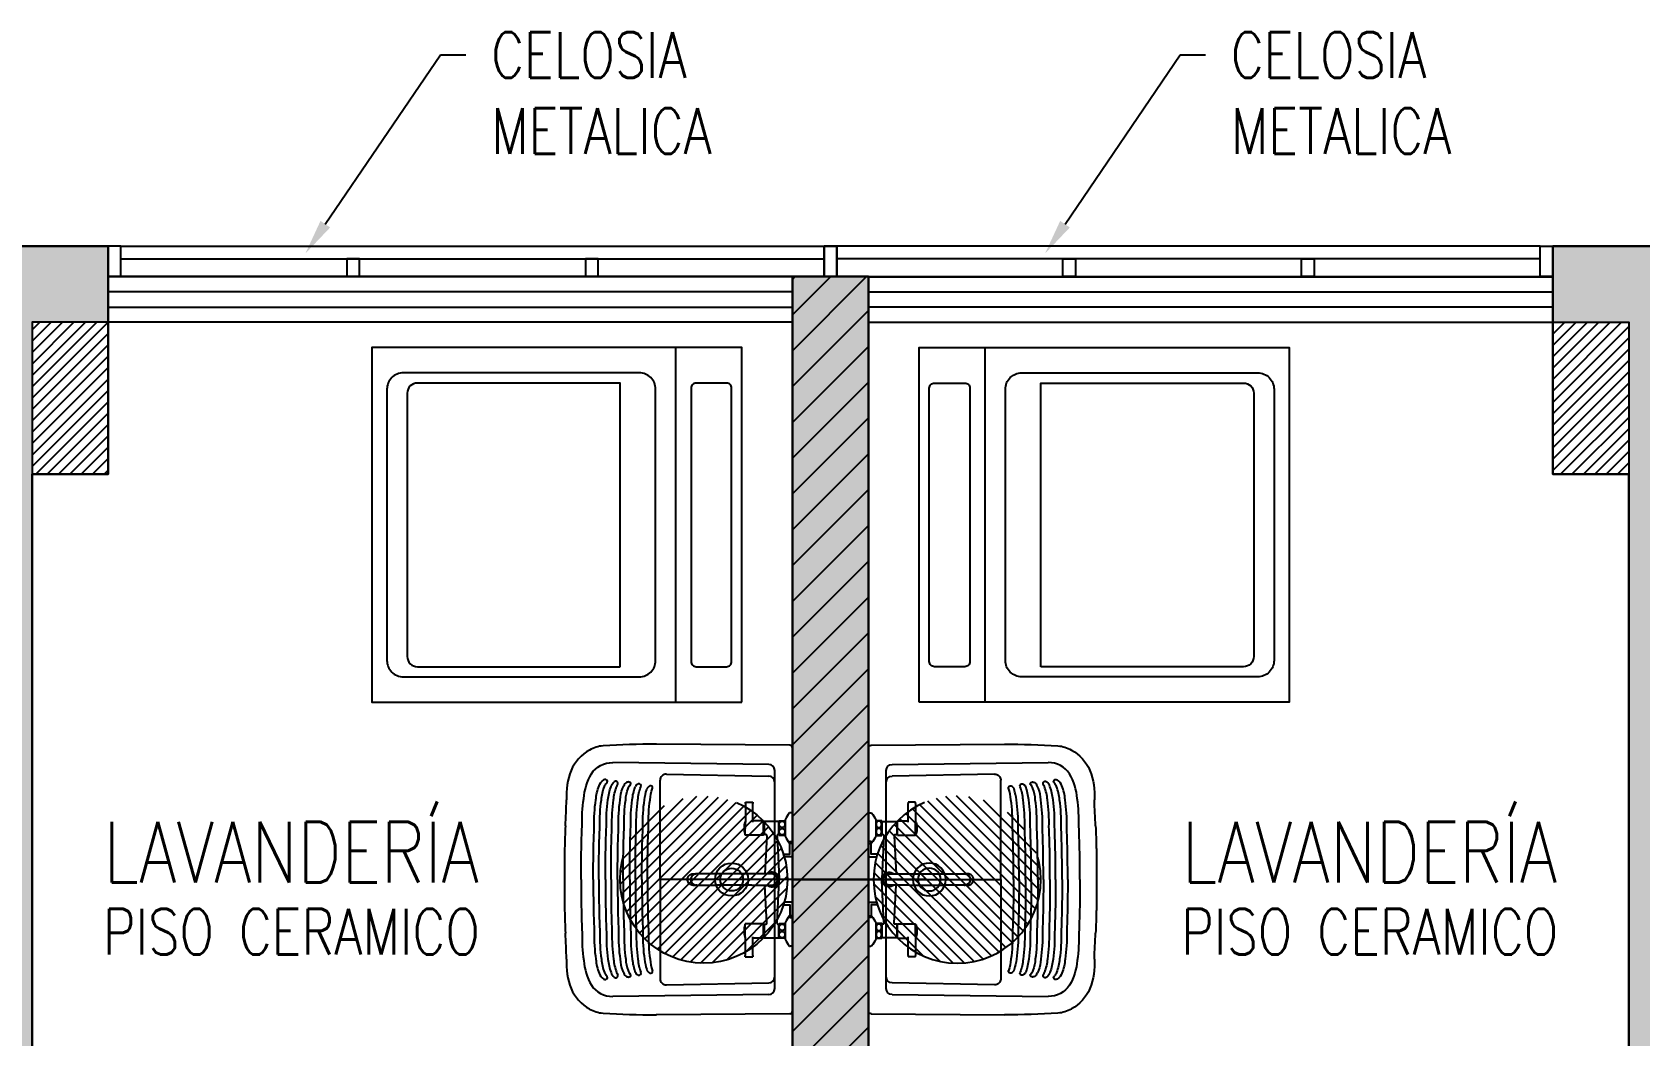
# Model space of a CAD drawing. Header units: millimetres. Extents: x 98 to 155, y -181 to 127.
# Drawn here: x 139.692 to 142.863, y 73.996 to 75.977 of the extents above; entities that cross this region are included whole.
import ezdxf
from ezdxf import colors
from ezdxf.entities.mleader import LeaderData, LeaderLine
from ezdxf.enums import TextEntityAlignment as Align
from ezdxf.math import Vec2, Vec3

# ---------------------------------------------------------------- set-up
doc = ezdxf.new("R2010")
doc.units = ezdxf.units.MM
doc.header["$LTSCALE"] = 15
doc.set_wipeout_variables(frame=1)
for name, pattern in [('DASHDOT', [1, 0.5, -0.25, 0, -0.25]), ('HIDDEN2', [0.1875, 0.125, -0.0625]), ('X-REF_DP_Arquitectura$0$HIDDEN', [0.375, 0.25, -0.125])]:
    doc.linetypes.add(name, pattern=pattern)
doc.layers.get('0').update_dxf_attribs({"color": 250})
for name, color, linetype in [('A-HATCH', 250, 'Continuous'), ('A-MOBILIARIO', 250, 'Continuous'), ('A-MURO BAJO', 250, 'Continuous'), ('A-TEXTO-ACABADO PISO', 250, 'Continuous'), ('A_30_Equipamiento', 250, 'Continuous'), ('A_50_TextoAmbiente', 252, 'Continuous'), ('A_50_TextoIndicaciones', 250, 'Continuous'), ('A_50_Vigas', 250, 'X-REF_DP_Arquitectura$0$HIDDEN'), ('A_60_HatchEstructuras', 250, 'Continuous'), ('MURO CF 60', 250, 'Continuous')]:
    doc.layers.add(name, color=color, linetype=linetype)
doc.layers.add('A-MUROS', color=252, linetype='Continuous', lineweight=30)
doc.layers.add('A_20_Estructuras', color=250, linetype='Continuous', lineweight=18)
doc.styles.add('ROMANS', font='romans.shx', dxfattribs={"width": 0.8})
doc.styles.add('TXT_COTAS', font='romans.shx', dxfattribs={"width": 0.8})

# ---------------------------------------------------------------- blocks, each defined once
blk = doc.blocks.new('EF-P2-P4')
at = {"layer": 'A_60_HatchEstructuras'}
h = blk.add_hatch(color=256, dxfattribs=at)
h.dxf.hatch_style = 1
h.paths.add_polyline_path([(40, -5.25), (38.35, -5.25), (38.35, -0.06), (38.2, -0.06), (38.2, -6.125), (36.7, -6.125), (36.7, -5.375), (36.55, -5.375), (36.55, -6.325), (38.35, -6.325), (38.35, -5.45), (39.85, -5.45), (39.85, -5.95), (40, -5.95)])
h.paths.add_polyline_path([(40, 0), (39.7, 0), (39.7, -0.15), (39.85, -0.15), (39.85, -3.5), (40, -3.5)])
h.paths.add_polyline_path([(36.7, -0.15), (36.85, -0.15), (36.85, 0), (36.55, 0), (36.55, -3.225), (36.7, -3.225)])
at = {"layer": 'A_20_Estructuras'}
for points in [[(36.7, -0.15), (36.85, -0.15), (36.85, 0), (36.55, 0), (36.55, -3.225), (36.7, -3.225)], [(40, 0), (39.7, 0), (39.7, -0.15), (39.85, -0.15), (39.85, -3.5), (40, -3.5)], [(40, -5.25), (38.35, -5.25), (38.35, -0.06), (38.2, -0.06), (38.2, -6.125), (36.7, -6.125), (36.7, -5.375), (36.55, -5.375), (36.55, -6.325), (38.35, -6.325), (38.35, -5.45), (39.85, -5.45), (39.85, -5.95), (40, -5.95)]]:
    blk.add_lwpolyline(points, close=True, dxfattribs=at)
at = {"layer": 'A_50_Vigas'}
for p, q in [((38.2, -0.06), (36.85, -0.06)), ((38.35, -0.06), (39.7, -0.06))]:
    blk.add_line(p, q, dxfattribs=at)
blk = doc.blocks.new('MEZCLADORA-P')
at = {"linetype": 'DASHDOT', "ltscale": 0.07}
blk.add_line((0, 0.2633), (0, -0.2869), dxfattribs=at)
for p, q in [((-0.1318, 0), (-0.0713, 0)), ((-0.0713, 0), (-0.0713, -0.0048)), ((0.0714, 0), (0.1319, 0)), ((0.1319, 0), (0.1319, -0.0048)), ((-0.1318, 0), (-0.1318, -0.0048)), ((-0.1178, -0.0145), (-0.0853, -0.0145)), ((-0.0875, -0.0265), (-0.1157, -0.0265)), ((-0.1141, -0.0265), (-0.1146, -0.027)), ((-0.0886, -0.027), (-0.1146, -0.027)), ((-0.1146, -0.027), (-0.1146, -0.056)), ((-0.0891, -0.0265), (-0.0886, -0.027)), ((-0.0886, -0.027), (-0.0886, -0.0285)), ((-0.0865, -0.0305), (-0.0015, -0.0262)), ((0.086, -0.0304), (0.0015, -0.0262)), ((0.0714, 0), (0.0714, -0.0048)), ((0.0854, -0.0145), (0.1179, -0.0145)), ((0.1157, -0.0265), (0.0875, -0.0265)), ((0.0886, -0.0265), (0.0881, -0.027)), ((0.1151, -0.027), (0.0881, -0.027)), ((0.0881, -0.0285), (0.0881, -0.027)), ((0.1146, -0.0265), (0.1151, -0.027)), ((0.1151, -0.056), (0.1151, -0.027)), ((-0.0876, -0.057), (-0.1156, -0.057)), ((-0.1156, -0.057), (-0.1156, -0.078)), ((-0.1146, -0.056), (-0.0886, -0.056)), ((-0.1141, -0.0565), (-0.1146, -0.056)), ((-0.0891, -0.0565), (-0.1141, -0.0565)), ((-0.0891, -0.0565), (-0.0886, -0.056)), ((-0.0886, -0.0525), (-0.0886, -0.056)), ((-0.0876, -0.057), (-0.0876, -0.093)), ((-0.0865, -0.0505), (-0.011, -0.0543)), ((-0.011, -0.0405), (-0.011, -0.0805)), ((0.011, -0.0805), (0.011, -0.0405)), ((0.086, -0.0506), (0.011, -0.0543)), ((0.1156, -0.057), (0.0876, -0.057)), ((0.0876, -0.057), (0.0876, -0.093)), ((0.0881, -0.056), (0.0881, -0.0525)), ((0.0881, -0.056), (0.1151, -0.056)), ((0.0886, -0.0565), (0.0881, -0.056)), ((0.1146, -0.0565), (0.0886, -0.0565)), ((0.0896, -0.0565), (0.0896, -0.057)), ((0.0926, -0.0379), (0.0926, -0.0379)), ((0.1136, -0.0565), (0.1136, -0.057)), ((0.1146, -0.0565), (0.1151, -0.056)), ((0.1156, -0.057), (0.1156, -0.078)), ((-0.1526, -0.078), (-0.1501, -0.078)), ((-0.1526, -0.093), (-0.1526, -0.078)), ((-0.1501, -0.093), (-0.1526, -0.093)), ((-0.1242, -0.078), (-0.1501, -0.078)), ((-0.1501, -0.093), (-0.1242, -0.093)), ((-0.1129, -0.078), (-0.1242, -0.078)), ((-0.1242, -0.093), (-0.1129, -0.093)), ((-0.1137, -0.093), (-0.1137, -0.0932)), ((-0.0876, -0.093), (-0.1129, -0.093)), ((-0.0895, -0.093), (-0.0895, -0.0932)), ((-0.011, -0.0805), (-0.011, -0.1514)), ((0.011, -0.0805), (0.011, -0.1514)), ((0.1129, -0.093), (0.0876, -0.093)), ((0.0895, -0.093), (0.0895, -0.0932)), ((0.1242, -0.078), (0.1129, -0.078)), ((0.1129, -0.093), (0.1242, -0.093)), ((0.1137, -0.093), (0.1137, -0.0932)), ((0.1501, -0.078), (0.1242, -0.078)), ((0.1242, -0.093), (0.1501, -0.093)), ((0.1501, -0.078), (0.1526, -0.078)), ((0.1526, -0.093), (0.1501, -0.093)), ((0.1526, -0.093), (0.1526, -0.078)), ((-0.1031, -0.0954), (-0.1001, -0.0954)), ((0.1001, -0.0954), (0.1031, -0.0954)), ((-0.011, -0.1514), (-0.011, -0.1885)), ((0.011, -0.1885), (0.011, -0.1514)), ((-0.011, -0.1885), (-0.011, -0.1905)), ((0.011, -0.1885), (0.011, -0.1905)), ((-0.011, -0.1969), (-0.011, -0.1905)), ((0.011, -0.1969), (0.011, -0.1905))]:
    blk.add_line(p, q)
for centre, radius, start, end in [((-0.1303, -0.0048), 0.0015, 180, 228.4626), ((-0.0982, 0.0315), 0.05, 228.4626, 246.8453), ((-0.1083, -0.0205), 0.0095, 140.8333, 144.6655), ((-0.1083, -0.0205), 0.0095, 215.3345, 219.1667), ((-0.0948, -0.0205), 0.0095, 35.3345, 39.1667), ((-0.0948, -0.0205), 0.0095, 320.8333, 324.6655), ((-0.105, 0.0315), 0.05, 293.1547, 311.5374), ((-0.0728, -0.0048), 0.0015, 311.5374, 0), ((0, -0.0405), 0.0143, 320.0451, 219.9549), ((0, -0.0405), 0.0143, 320.5275, 219.4725), ((0, -0.0405), 0.014, 321.7868, 218.2132), ((0, -0.0405), 0.011, 0, 180), ((0.0729, -0.0048), 0.0015, 180, 228.4626), ((0.105, 0.0315), 0.05, 228.4626, 246.8453), ((0.0949, -0.0205), 0.0095, 140.8333, 144.6655), ((0.0949, -0.0205), 0.0095, 215.3345, 219.1667), ((0.1084, -0.0205), 0.0095, 35.3345, 39.1667), ((0.1084, -0.0205), 0.0095, 320.8333, 324.6655), ((0.0982, 0.0315), 0.05, 293.1547, 311.5374), ((0.1304, -0.0048), 0.0015, 311.5374, 0), ((-0.1127, -0.0932), 0.001, 180, 255.7593), ((-0.1031, -0.0554), 0.04, 255.7593, 270), ((-0.1001, -0.0554), 0.04, 270, 284.2407), ((-0.0905, -0.0932), 0.001, 284.2407, 0), ((0.0905, -0.0932), 0.001, 180, 255.7593), ((0.1001, -0.0554), 0.04, 255.7593, 270), ((0.1031, -0.0554), 0.04, 270, 284.2407), ((0.1127, -0.0932), 0.001, 284.2407, 0)]:
    blk.add_arc(centre, radius, start, end)
for centre, major_axis, ratio, start_param, end_param in [((-0.0016, -0.0243), (0.00195, 0.00019), 0.977728, 4.694416, 4.711947), ((0.0016, -0.0243), (0.00197, -0.00016), 0.989596, 4.695691, 4.715329), ((0, -0.1905), (-0.011, 0), 0.927184, 0, 3.141593), ((0, -0.1905), (0.011, 0), 0.927184, 3.141593, 6.283185)]:
    blk.add_ellipse(centre, major_axis=major_axis, ratio=ratio, start_param=start_param, end_param=end_param)
for points, knots in [([(-0.1161, -0.026), (-0.1161, -0.026), (-0.1161, -0.0259), (-0.1161, -0.0257), (-0.1161, -0.0255), (-0.1161, -0.0251), (-0.1161, -0.0248), (-0.1161, -0.0244), (-0.1161, -0.0242), (-0.1161, -0.0237), (-0.1161, -0.0234), (-0.1161, -0.0228), (-0.1161, -0.0223), (-0.1161, -0.0214), (-0.1161, -0.0209), (-0.1161, -0.0201), (-0.1161, -0.0196), (-0.1161, -0.0187), (-0.1161, -0.0182), (-0.1161, -0.0176), (-0.1161, -0.0173), (-0.1161, -0.0168), (-0.1161, -0.0166), (-0.1161, -0.0162), (-0.1161, -0.0159), (-0.1161, -0.0155), (-0.1161, -0.0153), (-0.1161, -0.0151), (-0.1161, -0.015), (-0.1161, -0.015)], [1.912506, 1.912506, 1.912506, 1.912506, 2.09167, 2.09167, 2.270834, 2.270834, 2.409757, 2.409757, 2.503909, 2.503909, 2.59806, 2.59806, 2.741232, 2.741232, 2.868759, 2.868759, 2.996286, 2.996286, 3.139457, 3.139457, 3.233609, 3.233609, 3.32776, 3.32776, 3.466683, 3.466683, 3.645847, 3.645847, 3.825012, 3.825012, 3.825012, 3.825012]), ([(-0.1088, -0.026), (-0.1083, -0.026), (-0.1078, -0.0259), (-0.1067, -0.0257), (-0.1061, -0.0255), (-0.1053, -0.0251), (-0.1049, -0.0248), (-0.1043, -0.0244), (-0.1041, -0.0242), (-0.1036, -0.0237), (-0.1034, -0.0234), (-0.103, -0.0228), (-0.1028, -0.0223), (-0.1026, -0.0214), (-0.1025, -0.0209), (-0.1025, -0.0201), (-0.1026, -0.0196), (-0.1028, -0.0187), (-0.103, -0.0182), (-0.1034, -0.0176), (-0.1036, -0.0173), (-0.1041, -0.0168), (-0.1043, -0.0166), (-0.1049, -0.0162), (-0.1053, -0.0159), (-0.1061, -0.0155), (-0.1067, -0.0153), (-0.1078, -0.0151), (-0.1083, -0.015), (-0.1088, -0.015), (-0.1094, -0.015), (-0.1099, -0.0151), (-0.111, -0.0153), (-0.1116, -0.0155), (-0.1124, -0.0159), (-0.1128, -0.0162), (-0.1134, -0.0166), (-0.1136, -0.0168), (-0.1141, -0.0173), (-0.1143, -0.0176), (-0.1147, -0.0182), (-0.1149, -0.0187), (-0.1151, -0.0196), (-0.1152, -0.0201), (-0.1152, -0.0209), (-0.1151, -0.0214), (-0.1149, -0.0223), (-0.1147, -0.0228), (-0.1143, -0.0234), (-0.1141, -0.0237), (-0.1136, -0.0242), (-0.1134, -0.0244), (-0.1128, -0.0248), (-0.1124, -0.0251), (-0.1116, -0.0255), (-0.111, -0.0257), (-0.1099, -0.0259), (-0.1094, -0.026), (-0.1088, -0.026)], [1.912506, 1.912506, 1.912506, 1.912506, 2.09167, 2.09167, 2.270834, 2.270834, 2.409757, 2.409757, 2.503909, 2.503909, 2.59806, 2.59806, 2.741232, 2.741232, 2.868759, 2.868759, 2.996286, 2.996286, 3.139457, 3.139457, 3.233609, 3.233609, 3.32776, 3.32776, 3.466683, 3.466683, 3.645847, 3.645847, 3.825012, 3.825012, 3.825012, 4.004176, 4.004176, 4.18334, 4.18334, 4.322263, 4.322263, 4.416415, 4.416415, 4.510566, 4.510566, 4.653737, 4.653737, 4.781264, 4.781264, 4.908792, 4.908792, 5.051963, 5.051963, 5.146114, 5.146114, 5.240266, 5.240266, 5.379189, 5.379189, 5.558353, 5.558353, 5.737517, 5.737517, 5.737517, 5.737517]), ([(-0.0944, -0.026), (-0.0938, -0.026), (-0.0933, -0.0259), (-0.0922, -0.0257), (-0.0916, -0.0255), (-0.0908, -0.0251), (-0.0904, -0.0248), (-0.0898, -0.0244), (-0.0896, -0.0242), (-0.0891, -0.0237), (-0.0889, -0.0234), (-0.0885, -0.0228), (-0.0883, -0.0223), (-0.0881, -0.0214), (-0.088, -0.0209), (-0.088, -0.0201), (-0.0881, -0.0196), (-0.0883, -0.0187), (-0.0885, -0.0182), (-0.0889, -0.0176), (-0.0891, -0.0173), (-0.0896, -0.0168), (-0.0898, -0.0166), (-0.0904, -0.0162), (-0.0908, -0.0159), (-0.0916, -0.0155), (-0.0922, -0.0153), (-0.0933, -0.0151), (-0.0938, -0.015), (-0.0944, -0.015), (-0.0949, -0.015), (-0.0954, -0.0151), (-0.0965, -0.0153), (-0.0971, -0.0155), (-0.0979, -0.0159), (-0.0983, -0.0162), (-0.0989, -0.0166), (-0.0991, -0.0168), (-0.0996, -0.0173), (-0.0998, -0.0176), (-0.1002, -0.0182), (-0.1004, -0.0187), (-0.1006, -0.0196), (-0.1007, -0.0201), (-0.1007, -0.0209), (-0.1006, -0.0214), (-0.1004, -0.0223), (-0.1002, -0.0228), (-0.0998, -0.0234), (-0.0996, -0.0237), (-0.0991, -0.0242), (-0.0989, -0.0244), (-0.0983, -0.0248), (-0.0979, -0.0251), (-0.0971, -0.0255), (-0.0965, -0.0257), (-0.0954, -0.0259), (-0.0949, -0.026), (-0.0944, -0.026)], [-1.912506, -1.912506, -1.912506, -1.912506, -1.733342, -1.733342, -1.554177, -1.554177, -1.415254, -1.415254, -1.321103, -1.321103, -1.226951, -1.226951, -1.08378, -1.08378, -0.956253, -0.956253, -0.828726, -0.828726, -0.685555, -0.685555, -0.591403, -0.591403, -0.497251, -0.497251, -0.358328, -0.358328, -0.179164, -0.179164, 0, 0, 0, 0.179164, 0.179164, 0.358328, 0.358328, 0.497251, 0.497251, 0.591403, 0.591403, 0.685555, 0.685555, 0.828726, 0.828726, 0.956253, 0.956253, 1.08378, 1.08378, 1.226951, 1.226951, 1.321103, 1.321103, 1.415254, 1.415254, 1.554177, 1.554177, 1.733342, 1.733342, 1.912506, 1.912506, 1.912506, 1.912506]), ([(-0.0886, -0.0285), (-0.0886, -0.0287), (-0.0886, -0.0289), (-0.0884, -0.0293), (-0.0883, -0.0295), (-0.0881, -0.0299), (-0.0879, -0.03), (-0.0876, -0.0303), (-0.0874, -0.0303), (-0.0869, -0.0305), (-0.0867, -0.0305), (-0.0865, -0.0305)], [0.0014961, 0.0014961, 0.0014961, 0.0014961, 0.0628341, 0.0628341, 0.1278738, 0.1278738, 0.192655, 0.192655, 0.2586819, 0.2586819, 0.3211409, 0.3211409, 0.3211409, 0.3211409]), ([(-0.0871, -0.015), (-0.0871, -0.015), (-0.0871, -0.0151), (-0.0871, -0.0153), (-0.0871, -0.0155), (-0.0871, -0.0159), (-0.0871, -0.0162), (-0.0871, -0.0166), (-0.0871, -0.0168), (-0.0871, -0.0173), (-0.0871, -0.0176), (-0.0871, -0.0182), (-0.0871, -0.0187), (-0.0871, -0.0196), (-0.0871, -0.0201), (-0.0871, -0.0209), (-0.0871, -0.0214), (-0.0871, -0.0223), (-0.0871, -0.0228), (-0.0871, -0.0234), (-0.0871, -0.0237), (-0.0871, -0.0242), (-0.0871, -0.0244), (-0.0871, -0.0248), (-0.0871, -0.0251), (-0.0871, -0.0255), (-0.0871, -0.0257), (-0.0871, -0.0259), (-0.0871, -0.026), (-0.0871, -0.026)], [0, 0, 0, 0, 0.179164, 0.179164, 0.358328, 0.358328, 0.497251, 0.497251, 0.591403, 0.591403, 0.685555, 0.685555, 0.828726, 0.828726, 0.956253, 0.956253, 1.08378, 1.08378, 1.226951, 1.226951, 1.321103, 1.321103, 1.415254, 1.415254, 1.554177, 1.554177, 1.733342, 1.733342, 1.912506, 1.912506, 1.912506, 1.912506]), ([(0.0014, -0.0262), (0.0014, -0.0262), (0.0014, -0.0262), (0.0015, -0.0262), (0.0015, -0.0262), (0.0015, -0.0262)], [0, 0, 0, 0, 0.003858876, 0.003858876, 0.005459734, 0.005459734, 0.005459734, 0.005459734]), ([(0.086, -0.0305), (0.0862, -0.0305), (0.0864, -0.0304), (0.0869, -0.0303), (0.0871, -0.0302), (0.0874, -0.03), (0.0876, -0.0298), (0.0878, -0.0295), (0.0879, -0.0293), (0.0881, -0.0289), (0.0881, -0.0287), (0.0881, -0.0285)], [0.0009309, 0.0009309, 0.0009309, 0.0009309, 0.0631461, 0.0631461, 0.1284888, 0.1284888, 0.1937028, 0.1937028, 0.260157, 0.260157, 0.3196739, 0.3196739, 0.3196739, 0.3196739]), ([(0.0871, -0.026), (0.0871, -0.026), (0.0871, -0.0259), (0.0871, -0.0257), (0.0871, -0.0255), (0.0871, -0.0251), (0.0871, -0.0248), (0.0871, -0.0244), (0.0871, -0.0242), (0.0871, -0.0237), (0.0871, -0.0234), (0.0871, -0.0228), (0.0871, -0.0223), (0.0871, -0.0214), (0.0871, -0.0209), (0.0871, -0.0201), (0.0871, -0.0196), (0.0871, -0.0187), (0.0871, -0.0182), (0.0871, -0.0176), (0.0871, -0.0173), (0.0871, -0.0168), (0.0871, -0.0166), (0.0871, -0.0162), (0.0871, -0.0159), (0.0871, -0.0155), (0.0871, -0.0153), (0.0871, -0.0151), (0.0871, -0.015), (0.0871, -0.015)], [1.912506, 1.912506, 1.912506, 1.912506, 2.09167, 2.09167, 2.270834, 2.270834, 2.409757, 2.409757, 2.503909, 2.503909, 2.59806, 2.59806, 2.741232, 2.741232, 2.868759, 2.868759, 2.996286, 2.996286, 3.139457, 3.139457, 3.233609, 3.233609, 3.32776, 3.32776, 3.466683, 3.466683, 3.645847, 3.645847, 3.825012, 3.825012, 3.825012, 3.825012]), ([(0.0944, -0.026), (0.0949, -0.026), (0.0954, -0.0259), (0.0965, -0.0257), (0.0971, -0.0255), (0.0979, -0.0251), (0.0983, -0.0248), (0.0989, -0.0244), (0.0991, -0.0242), (0.0996, -0.0237), (0.0998, -0.0234), (0.1002, -0.0228), (0.1004, -0.0223), (0.1006, -0.0214), (0.1007, -0.0209), (0.1007, -0.0201), (0.1006, -0.0196), (0.1004, -0.0187), (0.1002, -0.0182), (0.0998, -0.0176), (0.0996, -0.0173), (0.0991, -0.0168), (0.0989, -0.0166), (0.0983, -0.0162), (0.0979, -0.0159), (0.0971, -0.0155), (0.0965, -0.0153), (0.0954, -0.0151), (0.0949, -0.015), (0.0944, -0.015), (0.0938, -0.015), (0.0933, -0.0151), (0.0922, -0.0153), (0.0916, -0.0155), (0.0908, -0.0159), (0.0904, -0.0162), (0.0898, -0.0166), (0.0896, -0.0168), (0.0891, -0.0173), (0.0889, -0.0176), (0.0885, -0.0182), (0.0883, -0.0187), (0.0881, -0.0196), (0.088, -0.0201), (0.088, -0.0209), (0.0881, -0.0214), (0.0883, -0.0223), (0.0885, -0.0228), (0.0889, -0.0234), (0.0891, -0.0237), (0.0896, -0.0242), (0.0898, -0.0244), (0.0904, -0.0248), (0.0908, -0.0251), (0.0916, -0.0255), (0.0922, -0.0257), (0.0933, -0.0259), (0.0938, -0.026), (0.0944, -0.026)], [1.912506, 1.912506, 1.912506, 1.912506, 2.09167, 2.09167, 2.270834, 2.270834, 2.409757, 2.409757, 2.503909, 2.503909, 2.59806, 2.59806, 2.741232, 2.741232, 2.868759, 2.868759, 2.996286, 2.996286, 3.139457, 3.139457, 3.233609, 3.233609, 3.32776, 3.32776, 3.466683, 3.466683, 3.645847, 3.645847, 3.825012, 3.825012, 3.825012, 4.004176, 4.004176, 4.18334, 4.18334, 4.322263, 4.322263, 4.416415, 4.416415, 4.510566, 4.510566, 4.653737, 4.653737, 4.781264, 4.781264, 4.908792, 4.908792, 5.051963, 5.051963, 5.146114, 5.146114, 5.240266, 5.240266, 5.379189, 5.379189, 5.558353, 5.558353, 5.737517, 5.737517, 5.737517, 5.737517]), ([(0.1088, -0.026), (0.1094, -0.026), (0.1099, -0.0259), (0.111, -0.0257), (0.1116, -0.0255), (0.1124, -0.0251), (0.1128, -0.0248), (0.1134, -0.0244), (0.1136, -0.0242), (0.1141, -0.0237), (0.1143, -0.0234), (0.1147, -0.0228), (0.1149, -0.0223), (0.1151, -0.0214), (0.1152, -0.0209), (0.1152, -0.0201), (0.1151, -0.0196), (0.1149, -0.0187), (0.1147, -0.0182), (0.1143, -0.0176), (0.1141, -0.0173), (0.1136, -0.0168), (0.1134, -0.0166), (0.1128, -0.0162), (0.1124, -0.0159), (0.1116, -0.0155), (0.111, -0.0153), (0.1099, -0.0151), (0.1094, -0.015), (0.1088, -0.015), (0.1083, -0.015), (0.1078, -0.0151), (0.1067, -0.0153), (0.1061, -0.0155), (0.1053, -0.0159), (0.1049, -0.0162), (0.1043, -0.0166), (0.1041, -0.0168), (0.1036, -0.0173), (0.1034, -0.0176), (0.103, -0.0182), (0.1028, -0.0187), (0.1026, -0.0196), (0.1025, -0.0201), (0.1025, -0.0209), (0.1026, -0.0214), (0.1028, -0.0223), (0.103, -0.0228), (0.1034, -0.0234), (0.1036, -0.0237), (0.1041, -0.0242), (0.1043, -0.0244), (0.1049, -0.0248), (0.1053, -0.0251), (0.1061, -0.0255), (0.1067, -0.0257), (0.1078, -0.0259), (0.1083, -0.026), (0.1088, -0.026)], [-1.912506, -1.912506, -1.912506, -1.912506, -1.733342, -1.733342, -1.554177, -1.554177, -1.415254, -1.415254, -1.321103, -1.321103, -1.226951, -1.226951, -1.08378, -1.08378, -0.956253, -0.956253, -0.828726, -0.828726, -0.685555, -0.685555, -0.591403, -0.591403, -0.497251, -0.497251, -0.358328, -0.358328, -0.179164, -0.179164, 0, 0, 0, 0.179164, 0.179164, 0.358328, 0.358328, 0.497251, 0.497251, 0.591403, 0.591403, 0.685555, 0.685555, 0.828726, 0.828726, 0.956253, 0.956253, 1.08378, 1.08378, 1.226951, 1.226951, 1.321103, 1.321103, 1.415254, 1.415254, 1.554177, 1.554177, 1.733342, 1.733342, 1.912506, 1.912506, 1.912506, 1.912506]), ([(0.1161, -0.015), (0.1161, -0.015), (0.1161, -0.0151), (0.1161, -0.0153), (0.1161, -0.0155), (0.1161, -0.0159), (0.1161, -0.0162), (0.1161, -0.0166), (0.1161, -0.0168), (0.1161, -0.0173), (0.1161, -0.0176), (0.1161, -0.0182), (0.1161, -0.0187), (0.1161, -0.0196), (0.1161, -0.0201), (0.1161, -0.0209), (0.1161, -0.0214), (0.1161, -0.0223), (0.1161, -0.0228), (0.1161, -0.0234), (0.1161, -0.0237), (0.1161, -0.0242), (0.1161, -0.0244), (0.1161, -0.0248), (0.1161, -0.0251), (0.1161, -0.0255), (0.1161, -0.0257), (0.1161, -0.0259), (0.1161, -0.026), (0.1161, -0.026)], [0, 0, 0, 0, 0.179164, 0.179164, 0.358328, 0.358328, 0.497251, 0.497251, 0.591403, 0.591403, 0.685555, 0.685555, 0.828726, 0.828726, 0.956253, 0.956253, 1.08378, 1.08378, 1.226951, 1.226951, 1.321103, 1.321103, 1.415254, 1.415254, 1.554177, 1.554177, 1.733342, 1.733342, 1.912506, 1.912506, 1.912506, 1.912506]), ([(-0.0865, -0.0505), (-0.0867, -0.0505), (-0.0869, -0.0505), (-0.0873, -0.0507), (-0.0875, -0.0507), (-0.0879, -0.051), (-0.0881, -0.0511), (-0.0883, -0.0515), (-0.0884, -0.0517), (-0.0886, -0.0521), (-0.0886, -0.0523), (-0.0886, -0.0525)], [0, 0, 0, 0, 0.0632739, 0.0632739, 0.1284986, 0.1284986, 0.1931331, 0.1931331, 0.2588948, 0.2588948, 0.322347, 0.322347, 0.322347, 0.322347]), ([(0.0881, -0.0525), (0.0881, -0.0523), (0.0881, -0.0521), (0.0879, -0.0517), (0.0878, -0.0515), (0.0876, -0.0512), (0.0874, -0.051), (0.0871, -0.0508), (0.0869, -0.0507), (0.0864, -0.0506), (0.0862, -0.0505), (0.086, -0.0505)], [0.0009616, 0.0009616, 0.0009616, 0.0009616, 0.0627142, 0.0627142, 0.1276947, 0.1276947, 0.1924362, 0.1924362, 0.2584085, 0.2584085, 0.3218037, 0.3218037, 0.3218037, 0.3218037]), ([(0.011, -0.1969), (0.011, -0.198), (0.0108, -0.199), (0.0101, -0.2011), (0.0095, -0.2021), (0.0082, -0.2038), (0.0073, -0.2046), (0.0054, -0.2059), (0.0043, -0.2064), (0.0021, -0.207), (0.0009, -0.2072), (-0.0015, -0.2071), (-0.0026, -0.2069), (-0.0048, -0.2062), (-0.0059, -0.2056), (-0.0077, -0.2042), (-0.0085, -0.2034), (-0.0098, -0.2016), (-0.0103, -0.2006), (-0.0109, -0.1987), (-0.011, -0.1978), (-0.011, -0.1969)], [4.328417, 4.328417, 4.328417, 4.328417, 4.64395, 4.64395, 4.960575, 4.960575, 5.279717, 5.279717, 5.601363, 5.601363, 5.924602, 5.924602, 6.248311, 6.248311, 6.571371, 6.571371, 6.892655, 6.892655, 7.211325, 7.211325, 7.470009, 7.470009, 7.470009, 7.470009])]:
    blk.add_open_spline(points, degree=3, knots=knots)
for points in [[(-0.0015, -0.0262), (-0.0015, -0.0262), (-0.0015, -0.0262), (-0.0015, -0.0262)], [(-0.0015, -0.0262), (-0.0015, -0.0262), (-0.0014, -0.0262), (-0.0014, -0.0262)], [(0.0015, -0.0262), (0.0015, -0.0262), (0.0015, -0.0262), (0.0015, -0.0262)], [(-0.093, -0.0371), (-0.093, -0.0371), (-0.093, -0.0371), (-0.093, -0.0371)], [(-0.0886, -0.0525), (-0.0886, -0.0525), (-0.0886, -0.0525), (-0.0886, -0.0525)], [(-0.0865, -0.0505), (-0.0865, -0.0505), (-0.0865, -0.0505), (-0.0865, -0.0505)], [(0.0881, -0.0525), (0.0881, -0.0525), (0.0881, -0.0525), (0.0881, -0.0525)]]:
    blk.add_open_spline(points, degree=3)
blk = doc.blocks.new('LAV-AMAZ-LAV_01')
blk.add_wipeout([(0.26, 0), (0.2622, -0.0005), (0.2636, -0.0015), (0.2646, -0.0029), (0.265, -0.005), (0.2669, -0.2686), (0.2669, -0.2806), (0.2668, -0.3016), (0.2663, -0.3212), (0.2658, -0.3369), (0.2649, -0.3544), (0.2637, -0.3738), (0.2622, -0.3835), (0.2599, -0.3912), (0.256, -0.3998), (0.2526, -0.4053), (0.248, -0.4118), (0.2384, -0.4219), (0.2336, -0.426), (0.2274, -0.4303), (0.2218, -0.4337), (0.2153, -0.4368), (0.2095, -0.4389), (0.2006, -0.4416), (0.191, -0.4437), (0.1829, -0.445), (0.1696, -0.4461), (0.165, -0.4462), (0.1572, -0.4459), (0.1314, -0.4466), (0.1057, -0.4481), (0.0834, -0.4489), (0.0611, -0.4495), (0.0413, -0.4498), (0.0031, -0.45), (-0.0305, -0.4499), (-0.0611, -0.4495), (-0.0834, -0.4489), (-0.1057, -0.4481), (-0.1314, -0.4466), (-0.1572, -0.4459), (-0.165, -0.4462), (-0.1772, -0.4456), (-0.1867, -0.4445), (-0.1955, -0.4428), (-0.2037, -0.4407), (-0.2104, -0.4386), (-0.2153, -0.4368), (-0.223, -0.433), (-0.231, -0.4279), (-0.2384, -0.4219), (-0.245, -0.4153), (-0.2509, -0.4079), (-0.2556, -0.4005), (-0.2593, -0.3928), (-0.2612, -0.3876), (-0.2627, -0.3815), (-0.2637, -0.3738), (-0.2647, -0.3576), (-0.2655, -0.3419), (-0.2661, -0.3284), (-0.2663, -0.3212), (-0.2667, -0.3081), (-0.2669, -0.2902), (-0.2669, -0.2686), (-0.2665, -0.2127), (-0.266, -0.1368), (-0.265, -0.005), (-0.2647, -0.0032), (-0.2636, -0.0015), (-0.2621, -0.0004), (-0.26, 0)])
for p, q in [((0.26, 0), (-0.26, 0)), ((-0.265, -0.005), (-0.2669, -0.2686)), ((0.265, -0.005), (0.2669, -0.2686)), ((-0.2271, -0.0469), (-0.2308, -0.3547)), ((0.2151, -0.035), (-0.2151, -0.035)), ((-0.208, -0.2488), (-0.2042, -0.0468)), ((0.208, -0.2488), (0.2042, -0.0468)), ((0.2271, -0.0469), (0.2308, -0.3547)), ((0, -0.261), (-0.196, -0.261)), ((0, -0.261), (0.196, -0.261))]:
    blk.add_line(p, q)
for points in [[(-0.0001, -0.286, -0.004924), (-0.06, -0.2855, -0.005443), (-0.1041, -0.2841, -0.041272), (-0.157, -0.281, -0.059773), (-0.1802, -0.2762, -0.37117)], [(0.0001, -0.286, 0.004924), (0.06, -0.2855, 0.005443), (0.1041, -0.2841, 0.041272), (0.157, -0.281, 0.059773), (0.1802, -0.2762, 0.37117)], [(-0.0001, -0.321, -0.004924), (-0.06, -0.3205, -0.005443), (-0.1041, -0.3191, -0.041272), (-0.157, -0.316, -0.068069), (-0.1833, -0.3101, -0.158546)], [(-0.0001, -0.31, -0.004924), (-0.06, -0.3095, -0.005443), (-0.1041, -0.3081, -0.041272), (-0.157, -0.305, -0.066903), (-0.1829, -0.2992, -0.004021)], [(-0.0001, -0.297, -0.004924), (-0.06, -0.2965, -0.005443), (-0.1041, -0.2951, -0.041272), (-0.157, -0.292, -0.045554), (-0.1778, -0.2875)], [(0.0001, -0.297, 0.004924), (0.06, -0.2965, 0.005443), (0.1041, -0.2951, 0.041272), (0.157, -0.292, 0.045554), (0.1778, -0.2875)], [(0.0001, -0.31, 0.004924), (0.06, -0.3095, 0.005443), (0.1041, -0.3081, 0.041272), (0.157, -0.305, 0.066903), (0.1829, -0.2992, 0.004021)], [(0.0001, -0.321, 0.004924), (0.06, -0.3205, 0.005443), (0.1041, -0.3191, 0.041272), (0.157, -0.316, 0.068069), (0.1833, -0.3101, 0.158546)], [(-0.0001, -0.358, -0.004924), (-0.06, -0.3575, -0.005443), (-0.1041, -0.3561, -0.041272), (-0.157, -0.353, -0.068174), (-0.1834, -0.347, -0.012686), (-0.1882, -0.3447)], [(-0.0001, -0.334, -0.004924), (-0.06, -0.3335, -0.005443), (-0.1041, -0.3321, -0.041272), (-0.157, -0.329, -0.078711), (-0.1799, -0.3243, -0.062731), (-0.1859, -0.3211, -0.37117)], [(-0.0001, -0.345, -0.004924), (-0.06, -0.3445, -0.005443), (-0.1041, -0.3431, -0.041272), (-0.157, -0.34, -0.078711), (-0.1799, -0.3353, -0.054156), (-0.1851, -0.3326, -0.37117)], [(0.0001, -0.334, 0.004924), (0.06, -0.3335, 0.005443), (0.1041, -0.3321, 0.041272), (0.157, -0.329, 0.078711), (0.1799, -0.3243, 0.062731), (0.1859, -0.3211, 0.37117)], [(0.0001, -0.345, 0.004924), (0.06, -0.3445, 0.005443), (0.1041, -0.3431, 0.041272), (0.157, -0.34, 0.078711), (0.1799, -0.3353, 0.054156), (0.1851, -0.3326, 0.37117)], [(0.0001, -0.358, 0.004924), (0.06, -0.3575, 0.005443), (0.1041, -0.3561, 0.041272), (0.157, -0.353, 0.068174), (0.1834, -0.347, 0.012686), (0.1882, -0.3447)], [(0, -0.417, -0.004925), (-0.0604, -0.4165, -0.00535), (-0.1043, -0.4151, -0.04023), (-0.1597, -0.4119, -0.10491), (-0.2087, -0.3967, -0.253945), (-0.2308, -0.3547, -0.253945)], [(-0.0001, -0.393, -0.004924), (-0.06, -0.3925, -0.005443), (-0.1041, -0.3911, -0.041272), (-0.157, -0.388, -0.064512), (-0.1851, -0.3816, -0.157603), (-0.1966, -0.3724)], [(-0.0001, -0.369, -0.004924), (-0.06, -0.3685, -0.005443), (-0.1041, -0.3671, -0.041272), (-0.157, -0.364, -0.068174), (-0.1834, -0.358, -0.157546), (-0.1925, -0.3517, -0.375783)], [(-0.0001, -0.382, -0.004924), (-0.06, -0.3815, -0.005443), (-0.1041, -0.3801, -0.041272), (-0.157, -0.377, -0.068174), (-0.1834, -0.371, -0.088848), (-0.1902, -0.3667, -0.37117)], [(0, -0.417, 0.004925), (0.0604, -0.4165, 0.00535), (0.1043, -0.4151, 0.04023), (0.1597, -0.4119, 0.10491), (0.2087, -0.3967, 0.253945), (0.2308, -0.3547, 0.253945)], [(0.0001, -0.369, 0.004924), (0.06, -0.3685, 0.005443), (0.1041, -0.3671, 0.041272), (0.157, -0.364, 0.068174), (0.1834, -0.358, 0.157546), (0.1925, -0.3517, 0.375783)], [(0.0001, -0.382, 0.004924), (0.06, -0.3815, 0.005443), (0.1041, -0.3801, 0.041272), (0.157, -0.377, 0.068174), (0.1834, -0.371, 0.088848), (0.1902, -0.3667, 0.37117)], [(0.0001, -0.393, 0.004924), (0.06, -0.3925, 0.005443), (0.1041, -0.3911, 0.041272), (0.157, -0.388, 0.064512), (0.1851, -0.3816, 0.157603), (0.1966, -0.3724)], [(-0.0611, -0.4495, 0.004927), (0, -0.45, 0.004927), (0.0611, -0.4495, 0.004927)]]:
    blk.add_lwpolyline(points, format="xyb")
for radius in [0.0325, 0.0225]:
    blk.add_circle((0, -0.12), radius)
for centre, radius, start, end in [((-0.26, -0.005), 0.005, 90, 179.5983), ((0.26, -0.005), 0.005, 0.4017, 90), ((-0.2151, -0.047), 0.012, 90, 179.3199), ((-0.1922, -0.047), 0.012, 90, 178.9249), ((0.1922, -0.047), 0.012, 1.0751, 90), ((0.2151, -0.047), 0.012, 0.6801, 90), ((-0.196, -0.249), 0.012, 178.9249, 270), ((0.196, -0.249), 0.012, 270, 1.0751), ((1.0777, -0.2806), 1.3446, 179.4878, 183.9734), ((-0.1812, -0.2801), 0.00402, 67.2152, 203.9492), ((-0.1728, -0.2741), 0.0143, 212.1454, 249.2708), ((0.1728, -0.2741), 0.0143, 290.7292, 327.8546), ((0.1812, -0.2801), 0.00402, 336.0508, 112.7848), ((-1.0777, -0.2806), 1.3446, 356.0266, 0.5122), ((-0.1848, -0.3029), 0.00409, 62.4907, 198.722), ((-0.1792, -0.3009), 0.01, 198.722, 245.4682), ((0.1848, -0.3029), 0.00409, 341.278, 117.5093), ((0.1792, -0.3009), 0.01, 294.5318, 341.278), ((-0.1898, -0.3485), 0.00418, 67.1844, 229.4438), ((-0.1843, -0.3232), 0.00817, 170.8884, 211.776), ((-0.189, -0.3225), 0.00344, 23.6624, 170.8884), ((-0.1807, -0.321), 0.0124, 211.776, 249.2633), ((0.1807, -0.321), 0.0124, 290.7367, 328.224), ((0.189, -0.3225), 0.00344, 9.1116, 156.3376), ((0.1898, -0.3485), 0.00418, 310.5562, 112.8156), ((0.1843, -0.3232), 0.00817, 328.224, 9.1116), ((-0.2016, -0.3694), 0.0623, 183.9734, 209.8873), ((-0.1935, -0.3694), 0.00427, 39.8792, 224.315), ((0.1935, -0.3694), 0.00427, 315.685, 140.1208), ((0.2016, -0.3694), 0.0623, 330.1127, 356.0266), ((-0.1812, -0.3586), 0.0853, 209.3798, 246.4528), ((0.1812, -0.3586), 0.0853, 293.5472, 330.6202), ((-0.165, -0.3061), 0.14, 248.9414, 273.2067), ((0.165, -0.3061), 0.14, 266.7933, 291.0586), ((-0.1653, -1.2669), 0.821, 85.8335, 89.4318), ((-0.0188, 1.6329), 2.0828, 267.6113, 268.8381), ((0.0188, 1.6329), 2.0828, 271.1619, 272.3887), ((0.1653, -1.2669), 0.821, 90.5682, 94.1665)]:
    blk.add_arc(centre, radius, start, end)
blk.add_blockref('MEZCLADORA-P', (0, 0))
blk = doc.blocks.new('TERMA')
at = {"layer": 'A-HATCH', "linetype": 'HIDDEN2', "ltscale": 0.3}
h = blk.add_hatch(dxfattribs=at)
h.set_pattern_fill('ANSI31', color=256, scale=0.005)
h.set_pattern_definition([(45, (-212.033513, -158.478632), (-0.01122532015, 0.01122532015), [])])
edge = h.paths.add_edge_path()
edge.add_arc((-0.175, 0), 0.165, 0, 360)
at = {"linetype": 'Continuous', "ltscale": 0.3}
blk.add_line((0, 0.045), (0, -0.045), dxfattribs=at)
for points in [[(-0.0178, 0.05), (-0.005, 0.05), (-0.005, 0.075), (0, 0.075), (0, 0.045), (-0.0163, 0.045)], [(-0.0178, -0.05), (-0.005, -0.05), (-0.005, -0.075), (0, -0.075), (0, -0.045), (-0.0163, -0.045)]]:
    blk.add_lwpolyline(points, close=True, dxfattribs=at)
at = {"linetype": 'HIDDEN2', "ltscale": 0.3}
blk.add_circle((-0.175, 0), 0.165, dxfattribs=at)
blk = doc.blocks.new('LAV-SEC')
blk.add_wipeout([(-0.35, 0), (-0.35, -0.73), (0.35, -0.73), (0.35, 0)])
blk.add_line((0.35, -0.13), (-0.35, -0.13))
blk.add_lwpolyline([(0.35, 0), (-0.35, 0), (-0.35, -0.73), (0.35, -0.73)], close=True)
at = {"color": 251}
for points in [[(0.27, -0.02), (-0.27, -0.02, 0.414214), (-0.28, -0.03), (-0.28, -0.09, 0.414214), (-0.27, -0.1), (0.27, -0.1, 0.414214), (0.28, -0.09), (0.28, -0.03, 0.414214)], [(0.28, -0.24), (-0.28, -0.24), (-0.28, -0.64, 0.414214), (-0.26, -0.66), (0.26, -0.66, 0.414214), (0.28, -0.64)]]:
    blk.add_lwpolyline(points, format="xyb", close=True, dxfattribs=at)
blk.add_lwpolyline([(-0.3, -0.6677, 0.414214), (-0.2677, -0.7), (0.2677, -0.7, 0.414214), (0.3, -0.6677), (0.3, -0.2023, 0.414214), (0.2677, -0.17), (-0.2677, -0.17, 0.414214), (-0.3, -0.2023)], format="xyb", close=True)

msp = doc.modelspace()

# ---------------------------------------------------------------- hatches: boundary and pattern name
at = {"layer": 'A-HATCH'}
h = msp.add_hatch(dxfattribs=at)
h.set_pattern_fill('ANSI31', color=256, scale=0.005)
h.set_pattern_definition([(45, (101.641672, 64.504965), (-0.01122532, 0.01122532), [])])
h.paths.add_polyline_path([(139.6917, 75.1049), (139.8417, 75.1049), (139.8417, 75.4049), (139.6917, 75.4049)])
h = msp.add_hatch(dxfattribs=at)
h.set_pattern_fill('ANSI31', color=256, scale=0.005)
h.set_pattern_definition([(45, (101.641672, 64.50493), (-0.01122532, 0.01122532), [])])
h.paths.add_polyline_path([(142.8417, 75.1049), (142.6917, 75.1049), (142.6917, 75.4049), (142.8417, 75.4049)])

# ---------------------------------------------------------------- linework, layer by layer
msp.add_lwpolyline([(139.8417, 75.4349), (141.1917, 75.4349), (141.1917, 75.4649), (139.8417, 75.4649)], close=True)
at = {"elevation": 0}
msp.add_lwpolyline([(142.6917, 75.4349), (141.3417, 75.4349), (141.3417, 75.4649), (142.6917, 75.4649)], close=True, dxfattribs=at)
at = {"layer": 'A-HATCH'}
for points in [[(139.6917, 75.1049), (139.8417, 75.1049), (139.8417, 75.4049), (139.6917, 75.4049)], [(142.8417, 75.1049), (142.6917, 75.1049), (142.6917, 75.4049), (142.8417, 75.4049)]]:
    msp.add_lwpolyline(points, close=True, dxfattribs=at)
at = {"layer": 'A-MOBILIARIO'}
for p, q in [((139.8667, 75.5549), (141.2542, 75.5549)), ((142.6667, 75.5549, 0), (141.2792, 75.5549, 0)), ((139.8667, 75.5299), (141.2542, 75.5299)), ((142.6667, 75.5299, 0), (141.2792, 75.5299, 0))]:
    msp.add_line(p, q, dxfattribs=at)
at = {"layer": 'A-MOBILIARIO', "elevation": 0}
for points in [[(139.8417, 75.4949), (139.8667, 75.4949), (139.8667, 75.5549), (139.8417, 75.5549)], [(141.2792, 75.4949), (141.2542, 75.4949), (141.2542, 75.5549), (141.2792, 75.5549)], [(140.3125, 75.4949), (140.3375, 75.4949), (140.3375, 75.5299), (140.3125, 75.5299)], [(140.7833, 75.4949), (140.8083, 75.4949), (140.8083, 75.5299), (140.7833, 75.5299)]]:
    msp.add_lwpolyline(points, close=True, dxfattribs=at)
at = {"layer": 'A-MOBILIARIO'}
for points in [[(141.2542, 75.4949), (141.2792, 75.4949), (141.2792, 75.5549), (141.2542, 75.5549)], [(142.6917, 75.4949), (142.6667, 75.4949), (142.6667, 75.5549), (142.6917, 75.5549)], [(141.75, 75.4949), (141.725, 75.4949), (141.725, 75.5299), (141.75, 75.5299)], [(142.2208, 75.4949), (142.1958, 75.4949), (142.1958, 75.5299), (142.2208, 75.5299)]]:
    msp.add_lwpolyline(points, close=True, dxfattribs=at)
at = {"layer": 'A-MURO BAJO'}
for p, q in [((141.1917, 75.4949), (139.8417, 75.4949)), ((141.3417, 75.4949, 0), (142.6917, 75.4949, 0)), ((141.1917, 75.4049), (139.8417, 75.4049)), ((141.3417, 75.4049, 0), (142.6917, 75.4049, 0))]:
    msp.add_line(p, q, dxfattribs=at)
at = {"layer": 'A-MUROS'}
for p, q in [((139.5417, 75.5549), (139.8417, 75.5549)), ((139.8417, 75.5549), (139.8417, 75.4049)), ((139.8417, 75.5549), (139.8417, 75.1049)), ((142.6917, 75.5549), (142.9917, 75.5549)), ((142.6917, 75.5549), (142.6917, 75.1049)), ((141.2792, 75.4949), (141.1917, 75.4949)), ((141.2542, 75.4949), (141.3417, 75.4949)), ((139.8417, 75.1049), (139.6917, 75.1049)), ((139.6917, 75.1049), (139.6917, 72.3299)), ((142.6917, 75.1049), (142.8417, 75.1049)), ((142.8416, 72.0549), (142.8417, 75.1049))]:
    msp.add_line(p, q, dxfattribs=at)

# ---------------------------------------------------------------- block references
msp.add_blockref('EF-P2-P4', (102.9917, 75.5547))

# ---------------------------------------------------------------- texts
at = {"layer": 'A-TEXTO-ACABADO PISO', "char_height": 0.09, "attachment_point": 2, "style": 'ROMANS'}
for insert in [(140.2029, 74.2467), (142.3304, 74.2467)]:
    msp.add_mtext_dynamic_manual_height_columns('PISO CERAMICO', width=1.20225, gutter_width=12.5, heights=[0], dxfattribs=dict(at, insert=insert))
at = {"layer": 'A_50_TextoAmbiente', "style": 'ROMANS', "width": 0.8}
for p in [(140.2029, 74.2987, 0), (142.3304, 74.2987, 0)]:
    msp.add_text('LAVANDERÍA', height=0.12, dxfattribs=at).set_placement(p, align=Align.CENTER)

# ---------------------------------------------------------------- leaders
at = {"layer": 'A_50_TextoIndicaciones'}
ml = msp.add_multileader_mtext('Standard', dxfattribs=at)
ml.set_content('\\pxsm1,t16;CELOSIA\\PMETALICA', color=256, style='TXT_COTAS')
ml.set_leader_properties(color=256)
ml.build(insert=Vec2(0, 0))
ml.multileader.update_dxf_attribs({"dogleg_length": 0.05, "arrow_head_size": 0.07})
ctx = ml.context
ctx.base_point, ctx.char_height, ctx.arrow_head_size, ctx.landing_gap_size, ctx.plane_origin = Vec3(140.5473, 75.9324), 0.09, 0.07, 0.05, Vec3(140.0959, 75.7201)
notes = []
notes.append((ctx, [(0, (1, 1, 0), (140.4973, 75.9324), (1, 0), 0.05, [(0, [(140.2307, 75.5405)], 0, [])])]))
ctx.mtext.insert, ctx.mtext.width, ctx.mtext.defined_height, ctx.mtext.flow_direction = Vec3(140.5973, 75.9774), 1.024058, 0.5146, 5
ml = msp.add_multileader_mtext('Standard', dxfattribs=at)
ml.set_content('\\pxsm1,t16;CELOSIA\\PMETALICA', color=256, style='TXT_COTAS')
ml.set_leader_properties(color=256)
ml.build(insert=Vec2(0, 0))
ml.multileader.update_dxf_attribs({"dogleg_length": 0.05, "arrow_head_size": 0.07})
ctx = ml.context
ctx.base_point, ctx.char_height, ctx.arrow_head_size, ctx.landing_gap_size, ctx.plane_origin = Vec3(142.0066, 75.9324), 0.09, 0.07, 0.05, Vec3(141.5553, 75.7201)
notes.append((ctx, [(0, (1, 1, 0), (141.9566, 75.9324), (1, 0), 0.05, [(0, [(141.69, 75.5405)], 0, [])])]))
ctx.mtext.insert, ctx.mtext.width, ctx.mtext.defined_height, ctx.mtext.flow_direction = Vec3(142.0566, 75.9774), 1.024058, 0.5146, 5
for ctx, leaders in notes:
    for number, flags, end, landing, length, lines in leaders:
        leader = LeaderData()
        leader.index, (leader.has_last_leader_line, leader.has_dogleg_vector, leader.attachment_direction) = number, flags
        leader.last_leader_point, leader.dogleg_vector, leader.dogleg_length = Vec3(end), Vec3(landing), length
        for number, points, colour, breaks in lines:
            line = LeaderLine()
            line.index, line.vertices, line.color, line.breaks = number, Vec3.list(points), colors.encode_raw_color(colour), breaks
            leader.lines.append(line)
        ctx.leaders.append(leader)

# ---------------------------------------------------------------- next in the draw order: block references
at = {"layer": 'A_30_Equipamiento', "rotation": 270}
msp.add_blockref('LAV-SEC', (141.0917, 75.0049, 0), dxfattribs=at)
at = {"layer": 'A_30_Equipamiento', "xscale": -1, "rotation": 90}
msp.add_blockref('LAV-SEC', (141.4417, 75.0049), dxfattribs=at)
at = {"layer": 'A_30_Equipamiento', "extrusion": (4.4911e-08, 3.60233e-08, -1), "zscale": -1, "rotation": 269.9998471134332}
msp.add_blockref('LAV-AMAZ-LAV_01', (-141.3417, 74.3049, 0), dxfattribs=at)

# ---------------------------------------------------------------- next in the draw order: linework, layer by layer
at = {"layer": 'A-MUROS'}
msp.add_line((141.3417, 75.4949), (141.3417, 70.3049), dxfattribs=at)

# ---------------------------------------------------------------- next in the draw order: block references
at = {"xscale": -1}
msp.add_blockref('TERMA', (141.3417, 74.3049, 0), dxfattribs=at)

# ---------------------------------------------------------------- next in the draw order: block references
at = {"layer": 'A_30_Equipamiento', "extrusion": (-4.4911e-08, 3.60233e-08, -1), "xscale": -1, "zscale": -1, "rotation": 90.00015288656685}
msp.add_blockref('LAV-AMAZ-LAV_01', (-141.1917, 74.3049, 0), dxfattribs=at)

# ---------------------------------------------------------------- next in the draw order: hatches: boundary and pattern name
at = {"layer": 'MURO CF 60'}
h = msp.add_hatch(dxfattribs=at)
h.set_pattern_fill('_USER', color=256, scale=0.05, angle=45, pattern_type=0)
h.set_pattern_definition([(45, (128.67167, 43.02965), (-0.03535534, 0.03535534), [])])
edge = h.paths.add_edge_path()
edge.add_line((141.3417, 70.3049), (141.1917, 70.3049))
edge.add_line((141.1917, 70.3049), (141.1917, 75.4949))
edge.add_line((141.1917, 75.4949), (141.3417, 75.4949))
edge.add_line((141.3417, 75.4949), (141.3417, 70.3049))
edge = h.paths.add_edge_path()
edge.add_line((141.3417, 66.9549), (141.1917, 66.9549))
edge.add_line((141.1917, 66.9549), (141.1916, 61.7649))
edge.add_line((141.1916, 61.7649), (141.3417, 61.7649))
edge.add_line((141.3417, 61.7649), (141.3417, 66.9549))
edge = h.paths.add_edge_path()
edge.add_line((111.9917, 70.3049), (111.9917, 75.4949))
edge.add_line((111.9917, 75.4949), (112.1417, 75.4949))
edge.add_line((112.1417, 75.4949), (112.1417, 70.3049))
edge.add_line((112.1417, 70.3049), (111.9917, 70.3049))
edge = h.paths.add_edge_path()
edge.add_line((111.9917, 66.9549), (112.1417, 66.9549))
edge.add_line((112.1417, 66.9549), (112.1417, 61.7649))
edge.add_line((112.1417, 61.7649), (111.9917, 61.7649))
edge.add_line((111.9917, 61.7649), (111.9917, 66.9549))

# ---------------------------------------------------------------- next in the draw order: linework, layer by layer
at = {"layer": 'A-MUROS'}
msp.add_line((141.1917, 75.4949), (141.1917, 69.4299), dxfattribs=at)

# ---------------------------------------------------------------- next in the draw order: block references
msp.add_blockref('TERMA', (141.1917, 74.3049, 0))

doc.saveas('drawing.dxf')
